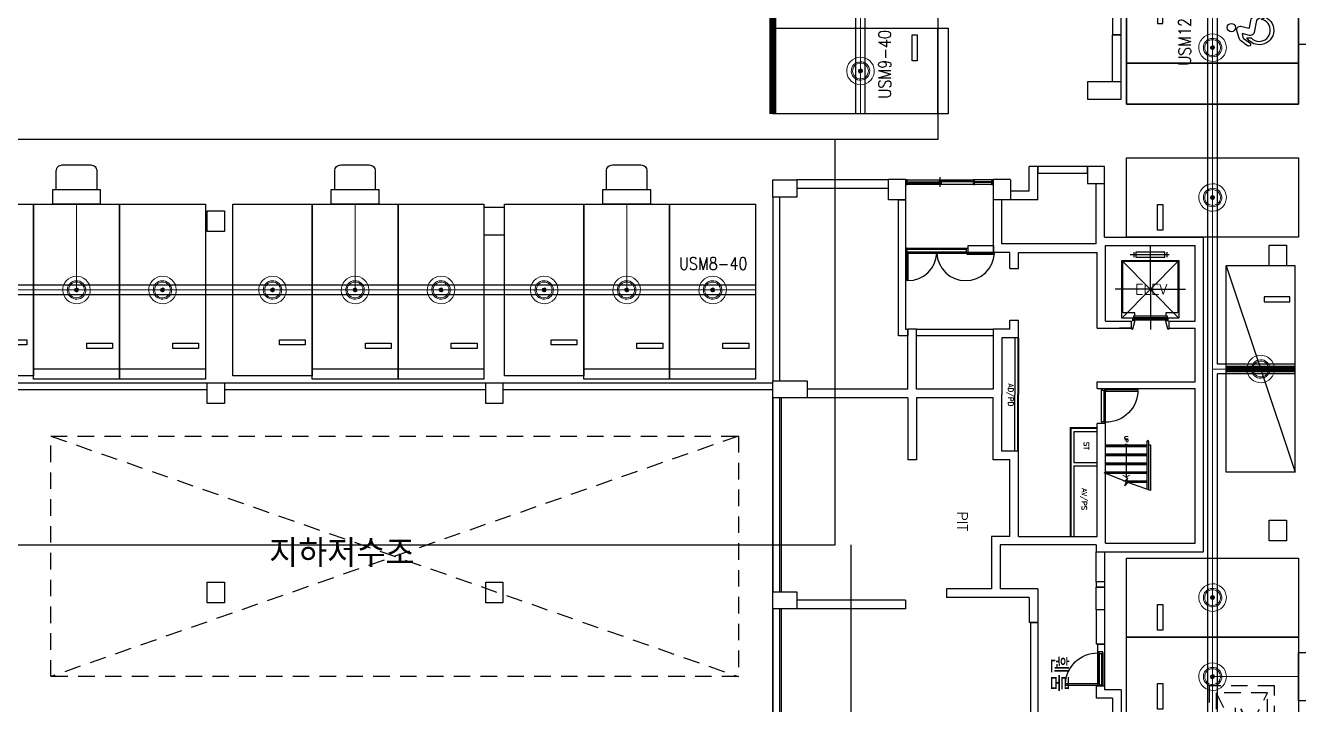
# Model space of a CAD drawing. Header units: millimetres. Extents: x 116443 to 620443, y -399357 to -63957.
# Drawn here: x 344159 to 381185, y -282623 to -262866 of the extents above; entities that cross this region are included whole.
import ezdxf
from ezdxf.enums import TextEntityAlignment as Align

# ---------------------------------------------------------------- set-up
doc = ezdxf.new("R2010")
doc.units = ezdxf.units.MM
doc.header["$LTSCALE"] = 600
doc.linetypes.add('HIDD', pattern=[1.3, 0.8, -0.5])
for name, color, linetype, lineweight in [('1-주차면센서', 3, 'Continuous', 15), ('SD-배선', 6, 'Continuous', 0), ('TIS-TEXT', 7, 'Continuous', 18), ('주차관제', 4, 'Continuous', 158)]:
    doc.layers.add(name, color=color, linetype=linetype, lineweight=lineweight)
for name, color, linetype in [('2-주차안내등', 2, 'Continuous'), ('PARKING', 7, 'Continuous'), ('RACY WAY', 1, 'Continuous'), ('z', 8, 'Continuous'), ('레이스웨이', 6, 'Continuous'), ('유도관제-공간표시등', 2, 'Continuous'), ('유도관제-통신', 6, 'Continuous')]:
    doc.layers.add(name, color=color, linetype=linetype)
doc.styles.add('GHS', font='romans.shx', dxfattribs={"bigfont": 'ghs.shx'})

# ---------------------------------------------------------------- blocks, each defined once
blk = doc.blocks.new('주차-일반형')
at = {"layer": 'z', "color": 8, "linetype": 'Continuous', "flags": 128}
blk.add_lwpolyline([(0, 5100), (2300, 5100), (2300, 100), (0, 100)], close=True, dxfattribs=at)
at = {"layer": 'z', "color": 8, "linetype": 'Continuous'}
blk.add_lwpolyline([(950, 4050), (200, 4050), (200, 4200), (950, 4200)], close=True, dxfattribs=at)
blk = doc.blocks.new('주차-장애인')
at = {"layer": 'z', "color": 8}
for points in [[(1200, 5000), (0, 5000), (0, 0), (1200, 0)], [(0, 5000), (3300, 5000), (3300, 0), (0, 0)], [(1200, 0), (3300, 0), (3300, 5000), (1200, 5000)], [(2350, 4100), (2350, 3950), (3100, 3950), (3100, 4100)], [(1750, -1000), (2750, -1000), (2750, 0), (1750, 0)]]:
    blk.add_lwpolyline(points, close=True, dxfattribs=at)
for points in [[(3300, 0), (3300, 5000), (0, 5000), (0, 0), (1750, 0)], [(2750, 0), (3300, 0)]]:
    blk.add_lwpolyline(points, dxfattribs=at)
for points in [[(2056, 1638, 0.057402), (2057, 1639, 0.483968), (2050, 1644, 0), (2050, 1644), (1945, 1619, 0.180566), (1928, 1608), (1793, 1421, -0.728167), (1696, 1453, -0.157295), (1706, 1485), (1854, 1690, -0.164911), (1895, 1720), (2142, 1794, -0.574907), (2269, 1676), (2217, 1447, 0.42106), (2228, 1429), (2483, 1378, -0.207816), (2515, 1355), (2747, 978), (2747, 978, -0.138685), (2756, 945, -0.756412), (2640, 913, -0.000001), (2640, 913), (2453, 1218, 0.211774), (2443, 1224), (2092, 1290, 0), (2092, 1290, -0.361063), (2003, 1397, -0.057402), (2006, 1422), (2006, 1422), (2056, 1638)], [(1932, 1500), (1932, 1377, 0.20635), (1832, 1143, 0.91237), (2470, 1084), (2539, 975, -0.813693), (1733, 1143, -0.259842), (1932, 1500, 0.259842)], [(2197, -388, 0.057402), (2197, -388, 0.483968), (2194, -386, 0), (2194, -386), (2157, -395, 0.180566), (2150, -399), (2102, -466, -0.728167), (2067, -454, -0.157295), (2071, -443), (2124, -369, -0.164911), (2139, -358), (2228, -332, -0.574907), (2273, -374), (2254, -457, 0.42106), (2259, -463), (2350, -482, -0.207816), (2362, -490), (2445, -625), (2445, -625, -0.138685), (2449, -637, -0.756412), (2407, -649, -0.000001), (2407, -649), (2339, -539, 0.211774), (2336, -537), (2210, -513, 0), (2210, -513, -0.361063), (2178, -475, -0.057402), (2179, -466), (2179, -466), (2197, -388)]]:
    blk.add_lwpolyline(points, format="xyb", dxfattribs=at)
blk.add_ellipse((2233, 1953), major_axis=(99.3, 68.4), ratio=1, start_param=-0.602967, end_param=5.680218, dxfattribs=at)
blk = doc.blocks.new('주차-확장형')
at = {"layer": 'z', "color": 8, "linetype": 'Continuous'}
blk.add_line((0, 300), (2500, 300), dxfattribs=at)
at = {"layer": 'z', "color": 8, "linetype": 'Continuous', "flags": 128}
for points in [[(2500, 0), (0, 0), (0, 5100), (2500, 5100)], [(1550, 1050), (2300, 1050), (2300, 900), (1550, 900)]]:
    blk.add_lwpolyline(points, close=True, dxfattribs=at)
blk = doc.blocks.new('지하-천창소방')
at = {"layer": 'z', "color": 8, "linetype": 'HIDD'}
for p, q in [((-1500, -750), (1500, 750)), ((1500, -750), (-1500, 750))]:
    blk.add_line(p, q, dxfattribs=at)
for points in [[(1700, -950), (1700, 950), (-1700, 950), (-1700, -950)], [(1500, -750), (1500, 750), (-1500, 750), (-1500, -750)]]:
    blk.add_lwpolyline(points, close=True, dxfattribs=at)
at = {"layer": 'z', "color": 8, "linetype": 'HIDD', "style": 'GHS'}
blk.add_text('소방용', height=500, dxfattribs=at).set_placement((-1096, -284))
blk = doc.blocks.new('주차-평형')
at = {"layer": 'z', "color": 8, "flags": 128}
blk.add_lwpolyline([(6000, 2000), (0, 2000), (0, 0), (6000, 2000), (6000, 0), (0, 0)], dxfattribs=at)
at = {"layer": 'z', "color": 8, "linetype": 'Continuous'}
blk.add_lwpolyline([(1050, 1100), (1050, 1850), (900, 1850), (900, 1100)], close=True, dxfattribs=at)
blk = doc.blocks.new('A$C290E0136')
at = {"layer": 'z', "color": 8}
for p, q in [((30, 200), (930, 200)), ((30, 50), (970, 50)), ((45, 160), (955, 160)), ((45, 90), (955, 90))]:
    blk.add_line(p, q, dxfattribs=at)
for points in [[(970, 200), (930, 200), (930, 1140), (970, 1140)], [(30, 200), (30, 160), (45, 160), (45, 90), (30, 50), (0, 50), (0, 200)], [(970, 200), (970, 160), (955, 160), (955, 90), (970, 50), (1000, 50), (1000, 200)]]:
    blk.add_lwpolyline(points, close=True, dxfattribs=at)
blk.add_arc((965, 206), 935, 92.1383, 180.3524, dxfattribs=at)
blk = doc.blocks.new('eq-el-011-D-P')
at = {"layer": 'z', "color": 8}
for p, q in [((550, 1900), (-585, 1900)), ((-485, 1975), (-485, 1825)), ((0, 894), (0, 2135)), ((485, 1825), (485, 1975)), ((825, 1735), (-825, 53)), ((-825, 1735), (825, 53)), ((-825, 53), (-825, 1735)), ((-825, 1735), (825, 1735)), ((825, 1735), (825, 53)), ((0, 894), (-1025, 894)), ((0, 894), (0, -272)), ((0, 894), (1025, 894)), ((-450, 53), (-825, 53)), ((-460, 65), (-450, 65)), ((-450, 65), (-450, 53)), ((0, 115), (0, 75)), ((0, 40), (0, 0)), ((450, 65), (460, 65)), ((460, 65), (450, 65)), ((450, 53), (450, 65)), ((825, 53), (450, 53)), ((-540, -235), (-540, -260)), ((-535, -265), (-514, -265)), ((-520, -20), (-520, -35)), ((-455, -15), (-515, -15)), ((-509, -261), (-450, -46)), ((-450, -44), (-450, -20)), ((450, -44), (450, -20)), ((509, -261), (450, -46)), ((455, -15), (515, -15)), ((535, -265), (514, -265)), ((520, -20), (520, -35)), ((540, -235), (540, -260))]:
    blk.add_line(p, q, dxfattribs=at)
for points in [[(-425, 1975), (-425, 1825), (425, 1825), (425, 1975)], [(-510, 40), (510, 40), (510, 0), (-510, 0)], [(500, 75), (500, 115), (-490, 115), (-490, 75)]]:
    blk.add_lwpolyline(points, close=True, dxfattribs=at)
blk.add_lwpolyline([(-460, 125), (-450, 125), (-450, 210), (-800, 210), (-800, 1710), (800, 1710), (800, 210), (450, 210), (450, 125), (460, 125)], dxfattribs=at)
for centre, start, end in [((-535, -260), 180, 270), ((-515, -20), 90, 180), ((-514, -260), 270, 344.7449), ((-455, -20), 0, 90), ((-455, -44), 344.7449, 360), ((455, -20), 90, 180), ((455, -44), 180, 195.2551), ((514, -260), 195.2551, 270), ((515, -20), 0, 90), ((535, -260), 270, 0)]:
    blk.add_arc(centre, 5, start, end, dxfattribs=at)
blk = doc.blocks.new('99코아-기준층$0$SD-A-1000-민영')
at = {"layer": 'z', "color": 8}
for p, q in [((-75, 0), (-75, 939)), ((-40, 940), (-40, 0)), ((-1020, 0), (-1010, 0)), ((0, 0), (-10, 0)), ((-1010, -120), (-1020, -120)), ((-980, 0), (-70, 0)), ((-965, -40), (-55, -40)), ((-965, -120), (-55, -120)), ((-40, 0), (-75, 0)), ((-10, -120), (0, -120))]:
    blk.add_line(p, q, dxfattribs=at)
for points in [[(-1010, -30), (-1010, 0), (-980, 0), (-980, -40), (-965, -40), (-965, -120), (-1010, -120), (-1010, -95)], [(-10, -30), (-10, 0), (-40, 0), (-40, -40), (-55, -40), (-55, -120), (-10, -120), (-10, -95)]]:
    blk.add_lwpolyline(points, dxfattribs=at)
blk.add_arc((-40, 0), 940, 90, 180, dxfattribs=at)
blk = doc.blocks.new('TIS-주차면센서(확대)')
at = {"layer": '1-주차면센서'}
blk.add_hatch(color=256, dxfattribs=at).paths.add_polyline_path([(43.5, 0, 1), (-43.5, 0, 1)])
h = blk.add_hatch(color=256, dxfattribs=at)
edge = h.paths.add_edge_path()
edge.add_arc((0, 0), 43.5, 0, 360)
for radius in [303.5, 203.5, 173.5, 43.5]:
    blk.add_circle((0, 0), radius, dxfattribs=at)
blk = doc.blocks.new('공간표시등')
at = {"layer": '2-주차안내등'}
blk.add_lwpolyline([(-228, 337), (-546, 337, 0.414214), (-646, 237), (-646, -237, 0.414214), (-546, -337), (-228, -337)], format="xyb", close=True, dxfattribs=at)
blk.add_lwpolyline([(-228, -401), (-228, 401), (0, 401), (0, -401)], close=True, dxfattribs=at)
blk = doc.blocks.new('유도관제')
at = {"layer": 'RACY WAY', "ltscale": 0.3}
for p, q in [((378545, -285261, 0), (378545, -238516, 0)), ((378825, -272721), (378825, -242001, 0)), ((368585, -265441), (368585, -259471)), ((368305, -265441, 0), (368305, -259751, 0)), ((365395, -270421), (316795, -270421)), ((365395, -270701), (316795, -270701)), ((381085, -272721), (378825, -272721)), ((381085, -273001), (378825, -273001)), ((378825, -276831), (378825, -273001)), ((378825, -285261), (378825, -276831))]:
    blk.add_line(p, q, dxfattribs=at)
at = {"layer": 'SD-배선', "ltscale": 0.3}
for p, q in [((378685, -285261), (378685, -230151, 0)), ((368445, -265441), (368445, -259611)), ((345645, -268052), (345645, -270561)), ((353745, -268052), (353745, -270561)), ((361645, -268052), (361645, -270561)), ((365395, -270561, 0), (316655, -270561)), ((381085, -272861), (378685, -272861)), ((381185, -281811), (378685, -281811))]:
    blk.add_line(p, q, dxfattribs=at)
at = {"layer": 'PARKING', "xscale": 1.319999999436676, "yscale": 1.320000000298023, "zscale": 1.319999999948777}
for p, rotation in [((378685, -263511), 36.24765589264658), ((368445, -264191, 0), 36.24765589264658), ((378685, -267871), 36.24765589264658), ((345645, -270561), 126.2476558926466), ((348145, -270561), 126.2476558926466), ((351345, -270561), 126.2476558926466), ((353745, -270561), 126.2476558926466), ((356245, -270561), 126.2476558926466), ((359245, -270561), 126.2476558926466), ((361645, -270561), 126.2476558926466), ((364145, -270561), 126.2476558926466), ((380085, -272861), 126.2476558926466), ((378685, -279511), 36.24765589264658), ((378685, -281811), 36.24765589264658)]:
    blk.add_blockref('TIS-주차면센서(확대)', p, dxfattribs=dict(at, rotation=rotation))
at = {"layer": '유도관제-공간표시등', "ltscale": 0.3, "yscale": 1.746523059904575, "zscale": 1.746523057621223}
for p, xscale, rotation in [((345645, -268051), -1.746523060499175, 89.99999999999912), ((353745, -268051), -1.746523060499175, 89.99999999999912), ((361645, -268051), -1.746523060499175, 89.99999999999912), ((381185, -281811), 1.746523060499175, 180.000000000001)]:
    blk.add_blockref('공간표시등', p, dxfattribs=dict(at, xscale=xscale, rotation=rotation))
at = {"layer": 'TIS-TEXT', "color": 1, "ltscale": 0.3, "style": 'GHS', "width": 0.85}
blk.add_text('USM12-8', height=360, rotation=90, dxfattribs=at).set_placement((377872, -263040), align=Align.MIDDLE)
at = {"layer": 'TIS-TEXT', "color": 3, "ltscale": 0.3, "style": 'GHS', "width": 0.85}
blk.add_text('USM9-40', height=360, rotation=90, dxfattribs=at).set_placement((369152, -263996), align=Align.MIDDLE)
at = {"layer": 'TIS-TEXT', "color": 2, "ltscale": 0.3, "style": 'GHS', "width": 0.85}
blk.add_text('USM8-40', height=360, dxfattribs=at).set_placement((364161, -269793), align=Align.MIDDLE)

msp = doc.modelspace()

# ---------------------------------------------------------------- linework, layer by layer
at = {"layer": 'z', "color": 8, "ltscale": 5000}
for p, q in [((376024.9, -263135.7), (375774.9, -263135.7)), ((375774.9, -264510.7), (375774.9, -263135.7)), ((376024.9, -265010.7), (376024.9, -263135.7)), ((373599.9, -266965.7), (373349.9, -266965.7)), ((373349.9, -267690.7), (373349.9, -266965.7)), ((373599.9, -267940.7), (373599.9, -266965.7)), ((369254.9, -267610.7), (366594.9, -267610.7)), ((373349.9, -267690.7), (372809.9, -267690.7)), ((375294.9, -269220.7), (375294.9, -267465.7)), ((375544.9, -269020.7), (375544.9, -267465.7)), ((372309.9, -269470.7), (372309.9, -267740.7)), ((373599.9, -267940.7), (372559.9, -267940.7)), ((372559.9, -269220.7), (372559.9, -267940.7)), ((372789.9, -269470.7), (372309.9, -269470.7)), ((375294.9, -269220.7), (372559.9, -269220.7)), ((372789.9, -269940.7), (372789.9, -269470.7)), ((373039.9, -269940.7), (373039.9, -269470.7)), ((373039.9, -269470.7), (375324.9, -269470.7)), ((372789.9, -269940.7), (372939.9, -269940.7)), ((372939.9, -269940.7), (373039.9, -269940.7)), ((369824.9, -273450.7), (369824.9, -271700.7)), ((370074.9, -271700.7), (369824.9, -271700.7)), ((370074.9, -273450.7), (370074.9, -271700.7)), ((372789.9, -271700.7), (372789.9, -271440.7)), ((372789.9, -271440.7), (372939.9, -271440.7)), ((372939.9, -271440.7), (373039.9, -271440.7)), ((373039.9, -271950.7), (373039.9, -271440.7)), ((372304.9, -273450.7), (370074.9, -273450.7)), ((369824.9, -273700.7), (369824.9, -275500.7)), ((370074.9, -273700.7), (370074.9, -275500.7)), ((372304.9, -273700.7), (370074.9, -273700.7)), ((373039.9, -277730.7), (373039.9, -275250.7)), ((370074.9, -275500.7), (369824.9, -275500.7)), ((372259.9, -277730.7), (372259.9, -279260.7)), ((372789.9, -277730.7), (372259.9, -277730.7)), ((372509.9, -277980.7), (372509.9, -279260.7)), ((375294.9, -277980.7), (372509.9, -277980.7)), ((373039.9, -277730.7), (375324.9, -277730.7)), ((375294.9, -277980.7), (375294.9, -278180.7)), ((375294.9, -278180.7), (375544.9, -278180.7)), ((375294.9, -279050.7), (375294.9, -279210.7)), ((375544.9, -279050.7), (375294.9, -279050.7)), ((375544.9, -279050.7), (375544.9, -279210.7)), ((372259.9, -279260.7), (370944.9, -279260.7)), ((370944.9, -279260.7), (370944.9, -279510.7)), ((373349.9, -279510.7), (370944.9, -279510.7)), ((373599.9, -279260.7), (372509.9, -279260.7)), ((373349.9, -279510.7), (373349.9, -280235.7)), ((373599.9, -279260.7), (373599.9, -280235.7)), ((369754.9, -279590.7), (366594.9, -279590.7)), ((369754.9, -279590.7), (369754.9, -279840.7)), ((375294.9, -279870.7), (375294.9, -280870.7)), ((375544.9, -279870.7), (375544.9, -280870.7)), ((373599.9, -280235.7), (373349.9, -280235.7)), ((375544.9, -280870.7), (375294.9, -280870.7)), ((375544.9, -282090.7), (375294.9, -282090.7)), ((375294.9, -282090.7), (375294.9, -282440.7)), ((375544.9, -282090.7), (375544.9, -282190.7)), ((375774.9, -282440.7), (375294.9, -282440.7)), ((376024.9, -282190.7), (375544.9, -282190.7)), ((375774.9, -282440.7), (375774.9, -284065.7)), ((376024.9, -282190.7), (376024.9, -284065.7))]:
    msp.add_line(p, q, dxfattribs=at)
at = {"layer": 'z', "color": 8}
for p, q in [((370764.9, -267556.6), (370764.9, -267282.2)), ((369254.9, -267360.7), (366594.9, -267360.7)), ((369804.9, -267360.7), (369764.9, -267360.7)), ((369764.9, -267360.7), (369764.9, -267490.7)), ((369764.9, -267490.7), (369804.9, -267490.7)), ((369789.9, -267465.7), (369789.9, -267415.7)), ((369804.9, -267415.7), (369789.9, -267415.7)), ((369789.9, -267465.7), (369804.9, -267465.7)), ((370799.9, -267420.7), (369799.9, -267420.7)), ((369799.9, -267420.7), (369799.9, -267460.7)), ((369799.9, -267460.7), (369869.9, -267460.7)), ((369804.9, -267415.7), (369804.9, -267360.7)), ((369804.9, -267360.7), (371739.9, -267360.7)), ((369804.9, -267465.7), (369804.9, -267490.7)), ((371739.9, -267490.7), (369804.9, -267490.7)), ((369869.9, -267460.7), (369869.9, -267420.7)), ((370729.9, -267440.7), (369869.9, -267440.7)), ((369869.9, -267460.7), (370799.9, -267460.7)), ((371729.9, -267370.7), (370729.9, -267370.7)), ((370729.9, -267370.7), (370729.9, -267410.7)), ((370729.9, -267410.7), (370799.9, -267410.7)), ((370729.9, -267460.7), (370729.9, -267420.7)), ((370799.9, -267410.7), (370799.9, -267370.7)), ((370799.9, -267390.7), (371659.9, -267390.7)), ((370799.9, -267410.7), (371729.9, -267410.7)), ((370799.9, -267460.7), (370799.9, -267420.7)), ((371659.9, -267410.7), (371659.9, -267370.7)), ((371689.9, -267410.7), (371729.9, -267410.7)), ((371764.9, -267360.7), (371724.9, -267360.7)), ((371724.9, -267370.7), (371724.9, -267360.7)), ((371739.9, -267370.7), (371724.9, -267370.7)), ((371724.9, -267410.7), (371724.9, -267490.7)), ((371724.9, -267410.7), (371739.9, -267410.7)), ((371724.9, -267490.7), (371764.9, -267490.7)), ((371729.9, -267360.7), (371739.9, -267360.7)), ((371729.9, -267410.7), (371729.9, -267370.7)), ((371739.9, -267490.7), (371729.9, -267490.7)), ((371739.9, -267370.7), (371739.9, -267410.7)), ((371764.9, -267490.7), (371764.9, -267360.7)), ((372254.9, -267360.7), (371764.9, -267360.7)), ((372254.9, -267419.7), (371764.9, -267419.7)), ((372254.9, -267431.7), (371764.9, -267431.7)), ((372254.9, -267490.7), (371764.9, -267490.7)), ((375544.9, -269020.7), (378424.9, -269020.7)), ((378424.9, -278180.7), (378424.9, -269020.7)), ((369789.9, -269340.7), (371539.9, -269340.7)), ((369804.9, -269375.7), (371524.9, -269375.7)), ((369804.9, -269455.7), (371524.9, -269455.7)), ((369819.9, -269490.7), (371539.9, -269490.7)), ((375324.9, -271670.7), (375324.9, -269470.7)), ((375574.9, -271470.7), (375574.9, -269270.7)), ((375574.9, -269270.7), (378174.9, -269270.7)), ((378174.9, -271470.7), (378174.9, -269270.7)), ((372789.9, -271700.7), (372304.9, -271700.7)), ((372304.9, -271700.7), (372304.9, -273450.7)), ((375324.9, -271670.7), (376324.9, -271670.7)), ((375574.9, -271470.7), (376324.9, -271470.7)), ((376324.9, -271670.7), (375974.9, -271670.7)), ((376324.9, -271670.7), (376324.9, -271470.7)), ((377424.9, -271470.7), (378174.9, -271470.7)), ((377424.9, -271670.7), (377424.9, -271470.7)), ((377424.9, -271670.7), (378174.9, -271670.7)), ((378174.9, -273230.7), (378174.9, -271670.7)), ((372554.9, -271950.7), (372554.9, -273600.7)), ((373039.9, -271950.7), (372554.9, -271950.7)), ((372930, -271950.7), (372930, -273602.5)), ((373020, -271950.7), (373020, -273602.5)), ((373039.9, -271950.7), (373039.9, -273600.7)), ((375324.9, -273430.7), (375324.9, -273230.7)), ((375324.9, -273230.7), (378174.9, -273230.7)), ((336014.9, -273260.7), (357544.9, -273260.7)), ((341844.9, -273460.7), (349444.9, -273460.7)), ((349944.9, -273460.7), (357544.9, -273460.7)), ((358044.9, -273260.7), (365894.9, -273260.7)), ((358044.9, -273460.7), (365894.9, -273460.7)), ((369824.9, -273450.7), (366894.9, -273450.7)), ((372554.9, -275250.7), (372554.9, -273600.7)), ((372930, -275250.7), (372930, -273598.9)), ((373020, -275250.7), (373020, -273598.9)), ((373039.9, -275250.7), (373039.9, -273600.7)), ((375324.9, -273430.7), (378174.9, -273430.7)), ((378174.9, -277930.7), (378174.9, -273430.7)), ((365894.9, -288025.7), (365894.9, -273700.7)), ((366094.9, -279340.7), (366094.9, -273700.7)), ((369824.9, -273700.7), (366094.9, -273700.7)), ((374539.9, -274565.7), (374539.9, -277730.7)), ((374539.9, -274565.7), (375324.9, -274565.7)), ((374559.9, -274585.7), (374559.9, -277730.7)), ((374559.9, -274585.7), (375324.9, -274585.7)), ((374649.9, -274675.7), (374649.9, -275585.7)), ((374649.9, -274675.7), (375324.9, -274675.7)), ((375324.9, -277730.7), (375324.9, -274450.7)), ((375574.9, -274450.7), (375324.9, -274450.7)), ((375574.9, -277930.7), (375574.9, -274450.7)), ((375574.9, -275070.7), (376774.9, -275070.7)), ((375574.9, -275085.7), (376774.9, -275085.7)), ((375574.9, -275100.7), (376774.9, -275100.7)), ((376174.9, -275070.7), (376174.9, -276029.6)), ((376774.9, -274970.7), (376774.9, -276361.8)), ((376824.9, -274970.7), (376824.9, -276380.1)), ((376824.9, -275070.7), (376874.9, -275070.7)), ((376874.9, -275070.7), (376874.9, -276398.4)), ((373039.9, -275250.7), (372554.9, -275250.7)), ((375574.9, -275115.7), (376774.9, -275115.7)), ((375574.9, -275330.7), (376774.9, -275330.7)), ((375574.9, -275345.7), (376774.9, -275345.7)), ((375574.9, -275360.7), (376774.9, -275360.7)), ((375574.9, -275375.7), (376774.9, -275375.7)), ((374649.9, -275585.7), (375324.9, -275585.7)), ((374649.9, -275675.7), (374649.9, -277730.7)), ((374649.9, -275675.7), (375324.9, -275675.7)), ((375574.9, -275590.7), (376774.9, -275590.7)), ((375574.9, -275605.7), (376774.9, -275605.7)), ((375574.9, -275620.7), (376774.9, -275620.7)), ((375574.9, -275635.7), (376774.9, -275635.7)), ((375574.9, -275850.7), (376774.9, -275850.7)), ((375574.9, -275865.7), (376774.9, -275865.7)), ((375574.9, -275880.7), (376774.9, -275880.7)), ((375574.9, -275895.7), (376774.9, -275895.7)), ((376095.6, -276110.7), (376774.9, -276110.7)), ((376169.8, -276155.7), (376774.9, -276155.7)), ((376175.5, -276140.7), (376774.9, -276140.7)), ((376181.2, -276125.7), (376774.9, -276125.7)), ((375574.9, -277930.7), (378174.9, -277930.7)), ((375544.9, -278180.7), (378424.9, -278180.7)), ((375544.9, -279210.7), (375294.9, -279210.7)), ((366094.9, -284360.7), (366094.9, -279840.7)), ((369754.9, -279840.7), (366594.9, -279840.7)), ((375544.9, -279870.7), (375294.9, -279870.7))]:
    msp.add_line(p, q, dxfattribs=at)
at = {"layer": 'z', "color": 8, "linetype": 'HIDD'}
for p, q in [((364894.9, -274810.7), (344894.9, -281810.7)), ((344894.9, -274810.7), (364894.9, -281810.7))]:
    msp.add_line(p, q, dxfattribs=at)
at = {"layer": 'z', "color": 8}
msp.add_lwpolyline([(454704.9, -296160), (454704.9, -145336.4), (448983.2, -145336.4, 0.1862524), (430877.8, -152417.6, -0.3976628), (398593.4, -152417.3, 0.1886396), (380238.9, -145336.4), (379265.2, -145336.4), (366265.2, -148336.4), (350554.2, -148336.4), (338554.2, -145336.4), (287940.1, -145336.4), (233910.5, -145336.4), (215911, -145336.4, -0.0088886), (214240.4, -145306.7), (214240.4, -192916.5), (178910.5, -192916.5), (178910.5, -262891.7), (201410.5, -270153.8, 0.1016833)], format="xyb", close=True, dxfattribs=at)
for points in [[(375774.9, -261715.7), (375774.9, -263135.7), (376024.9, -263135.7), (376024.9, -261715.7)], [(376024.9, -265010.7), (376024.9, -264510.7), (375044.9, -264510.7), (375044.9, -265010.7)], [(373599.9, -267165.7), (375044.9, -267165.7), (375044.9, -266965.7), (373599.9, -266965.7)], [(375544.9, -267465.7), (375544.9, -266965.7), (375044.9, -266965.7), (375044.9, -267465.7)], [(372299.9, -267360.7), (372254.9, -267360.7), (372254.9, -267490.7), (372299.9, -267490.7)], [(365894.9, -267860.7), (365894.9, -273200.7), (366094.9, -273200.7), (366094.9, -267860.7)], [(369824.9, -271900.7), (369554.9, -271900.7), (369554.9, -267940.7), (369754.9, -267940.7), (369754.9, -271700.7), (369824.9, -271700.7)], [(349444.9, -268860.7), (349444.9, -268260.7), (349944.9, -268260.7), (349944.9, -268860.7)], [(357494.9, -268160.7), (357494.9, -268960.7), (358094.9, -268960.7), (358094.9, -268160.7)], [(369789.9, -269490.7), (369819.9, -269490.7), (369819.9, -270290.7), (369789.9, -270290.7)], [(371539.9, -269490.7), (371539.9, -269520.7), (372339.9, -269520.7), (372339.9, -269490.7)], [(380334.9, -269860.7), (380334.9, -269260.7), (380834.9, -269260.7), (380834.9, -269860.7)], [(370074.9, -271700.7), (372304.9, -271700.7), (372304.9, -271900.7), (370074.9, -271900.7)], [(349444.9, -273860.7), (349444.9, -273260.7), (349944.9, -273260.7), (349944.9, -273860.7)], [(357544.9, -273860.7), (357544.9, -273260.7), (358044.9, -273260.7), (358044.9, -273860.7)], [(365894.9, -273700.7), (365894.9, -279340.7), (366144.9, -279340.7), (366144.9, -273700.7)], [(380334.9, -277860.7), (380334.9, -277260.7), (380834.9, -277260.7), (380834.9, -277860.7)], [(375294.9, -279050.7), (375294.9, -278180.7), (375544.9, -278180.7), (375544.9, -279050.7)], [(349444.9, -279660.7), (349444.9, -279060.7), (349944.9, -279060.7), (349944.9, -279660.7)], [(357544.9, -279660.7), (357544.9, -279060.7), (358044.9, -279060.7), (358044.9, -279660.7)], [(366594.9, -279340.7), (366594.9, -279840.7), (365894.9, -279840.7), (365894.9, -279340.7)], [(375294.9, -279870.7), (375294.9, -279210.7), (375544.9, -279210.7), (375544.9, -279870.7)], [(365894.9, -279840.7), (365894.9, -284360.7), (366144.9, -284360.7), (366144.9, -279840.7)], [(373399.9, -284730.7), (373399.9, -280235.7), (373599.9, -280235.7), (373599.9, -284730.7)], [(375344.9, -282090.7), (375344.9, -280870.7), (375544.9, -280870.7), (375544.9, -282090.7)]]:
    msp.add_lwpolyline(points, close=True, dxfattribs=at)
msp.add_lwpolyline([(454704.9, -296160, -0.1016833), (201410.5, -270153.8), (178910.5, -262891.7)], format="xyb", dxfattribs=at)
for points in [[(366594.9, -267860.7), (365894.9, -267860.7), (365894.9, -267360.7), (366594.9, -267360.7), (366594.9, -267860.7)], [(369754.9, -267340.7), (369754.9, -267940.7), (369254.9, -267940.7), (369254.9, -267340.7), (369754.9, -267340.7)], [(372809.9, -267360.7), (372809.9, -267940.7), (372309.9, -267940.7), (372309.9, -267340.7), (372809.9, -267340.7)], [(369764.9, -269455.7), (369764.9, -269490.7), (369789.9, -269490.7), (369789.9, -269455.7), (369804.9, -269455.7), (369804.9, -269375.7), (369804.9, -269375.7), (369789.9, -269340.7), (369764.9, -269340.7), (369764.9, -269375.7)], [(371564.9, -269455.7), (371564.9, -269490.7), (371539.9, -269490.7), (371539.9, -269455.7), (371524.9, -269455.7), (371524.9, -269375.7), (371524.9, -269375.7), (371539.9, -269340.7), (371564.9, -269340.7), (371564.9, -269375.7)], [(372309.9, -269470.7), (371574.9, -269470.7), (371574.9, -269270.7), (372309.9, -269270.7), (372309.9, -269470.7)], [(366894.9, -273700.7), (365894.9, -273700.7), (365894.9, -273200.7), (366894.9, -273200.7), (366894.9, -273700.7)], [(372789.9, -277730.7), (372789.9, -275500.7), (372304.9, -275500.7), (372304.9, -273700.7)], [(376874.9, -276398.4), (376220.5, -276158.6), (376132.1, -276255.2), (376217.7, -276029.4), (376130.6, -276124.9), (375534.6, -275884.2)]]:
    msp.add_lwpolyline(points, dxfattribs=at)
at = {"layer": 'z', "color": 8, "linetype": 'HIDD'}
msp.add_lwpolyline([(344894.9, -274810.7), (364894.9, -274810.7), (364894.9, -281810.7), (344894.9, -281810.7)], close=True, dxfattribs=at)
at = {"layer": 'z', "color": 8, "const_width": 40}
msp.add_lwpolyline([(376194.9, -275070.7, -1), (376154.9, -275070.7, -1)], format="xyb", close=True, dxfattribs=at)
at = {"layer": 'z', "color": 8}
for centre, radius, start, end in [((369822.1, -269446.7), 844, 269.85458, 357.01122), ((371502.4, -269452.4), 838.4, 182.61784, 357.38191), ((391335.7, 333157.6), 632500, 252.5257558, 275.750026), ((376799.9, -274970.7), 25, 0, 180)]:
    msp.add_arc(centre, radius, start, end, dxfattribs=at)
for points in [[(376174.9, -276000.9, 0), (376174.9, -276029.6, 0), (376076.1, -275930.6, 0), (376062.5, -275949.8, 0)], [(376174.9, -276000.9, 0), (376174.9, -276029.6, 0), (376273.8, -275930.6, 0), (376287.3, -275949.8, 0)]]:
    msp.add_solid(points, dxfattribs=at)
at = {"layer": '레이스웨이', "color": 6, "lineweight": 30}
for p, q in [((370694.9, -223097.4), (370694.9, -266185.3)), ((367708.9, -266185.3), (330281.8, -266185.3)), ((367708.9, -277972.1), (367708.9, -266185.3)), ((370694.9, -266185.3), (367708.9, -266185.3)), ((300272.6, -277972.1), (367708.9, -277972.1)), ((368174.9, -296864.4), (368174.9, -277972.1))]:
    msp.add_line(p, q, dxfattribs=at)
at = {"layer": '주차관제', "color": 140, "const_width": 200}
for points in [[(365894.9, -252500.7), (365894.9, -265440.7)], [(381084.9, -272860.7), (379084.9, -272860.7)]]:
    msp.add_lwpolyline(points, dxfattribs=at)
at = {"layer": '주차관제', "color": 140, "const_width": 1, "elevation": 0}
msp.add_lwpolyline([(368444.9, -264190.7), (365894.9, -264190.7)], dxfattribs=at)

# ---------------------------------------------------------------- block references
at = {"layer": 'z', "color": 8}
for name, p, rotation in [('주차-장애인', (381184.9, -265160.7), 89.9999999999999), ('주차-확장형', (370994.9, -265440.7), 89.99999999999997), ('주차-평형', (379084.9, -269860.7), 270), ('지하-천창소방', (379534.9, -283781.4), 270)]:
    msp.add_blockref(name, p, dxfattribs=dict(at, rotation=rotation))
at = {"layer": 'z', "color": 8, "linetype": 'Continuous'}
for p, rotation in [((381284.9, -269020.7), 89.9999999999999), ((344394.9, -267960.7), 179.9999999999998), ((352494.9, -267960.7), 179.9999999999998), ((360394.9, -267960.7), 179.9999999999998), ((381284.9, -280660.7), 89.9999999999999), ((381284.9, -282960.7), 89.9999999999999)]:
    msp.add_blockref('주차-일반형', p, dxfattribs=dict(at, rotation=rotation))
at = {"layer": 'z', "color": 8}
for p in [(344394.9, -273160.7), (346894.9, -273160.7), (352494.9, -273160.7), (354994.9, -273160.7), (360394.9, -273160.7), (362894.9, -273160.7)]:
    msp.add_blockref('주차-확장형', p, dxfattribs=at)
at = {"layer": 'z', "color": 8, "extrusion": (0, 0, -1), "xscale": -1, "zscale": -1}
msp.add_blockref('eq-el-011-D-P', (-376874.9, -271435.7), dxfattribs=at)
at = {"layer": 'z', "color": 8, "xscale": -1, "rotation": 269.9999999999757}
msp.add_blockref('99코아-기준층$0$SD-A-1000-민영', (375574.9, -273430.7), dxfattribs=at)
at = {"layer": 'z', "color": 8, "ltscale": 2.5, "xscale": -1, "rotation": 89.99999999999993}
msp.add_blockref('A$C290E0136', (375544.9, -281090.7), dxfattribs=at)
at = {"layer": '유도관제-통신'}
msp.add_blockref('유도관제', (0, 0), dxfattribs=at)

# ---------------------------------------------------------------- texts
at = {"layer": 'z', "color": 8, "style": 'GHS'}
msp.add_text('ELEV', height=300, dxfattribs=at).set_placement((376898, -270542.4), align=Align.MIDDLE)
for s, height, p in [('AD/PD', 150, (372816.4, -273614.7, 0)), ('ST', 150, (375014.7, -275095.7)), ('AV/PS', 150, (374954.5, -276648.4, 0)), ('PIT', 300, (371404.7, -277293.5)), ('휀룸', 500, (374225.2, -281731))]:
    msp.add_text(s, height=height, rotation=270, dxfattribs=at).set_placement(p, align=Align.MIDDLE_CENTER)
msp.add_text('UP', height=100, rotation=270, dxfattribs=at).set_placement((376176.9, -274904.3), align=Align.MIDDLE)
msp.add_text('지하저수조', height=800, rotation=0, dxfattribs=at).set_placement((351245.9, -278620.9, 0))

doc.saveas('drawing.dxf')
